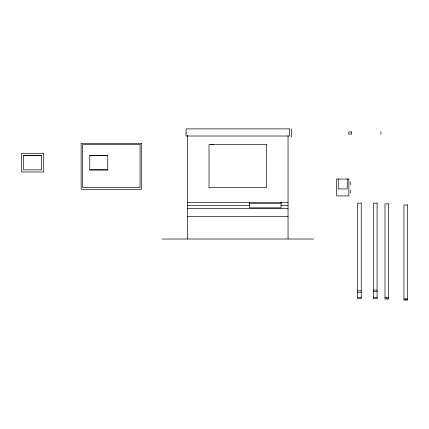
<?xml version="1.0" encoding="UTF-8"?>
<svg xmlns="http://www.w3.org/2000/svg" width="429" height="429" viewBox="0 0 429 429"><rect width="100%" height="100%" fill="white"/><g stroke="black" fill="none" stroke-linecap="round" stroke-linejoin="round"><path stroke-width="0.64" d="M386.438 297.983C387.821 298.632 386.738 296.793 385.001 297.957M405.394 299.034L405.754 298.675L406.113 299.034L405.754 299.394L405.394 299.034L403.957 299.034M186.052 133.049L186.401 133.049M210.419 144.546L213.293 144.546M23.606 155.443L41.565 155.443L41.565 169.83L23.606 169.83L23.606 155.443L41.565 155.464M89.763 155.614L107.722 155.614M89.763 169.83L107.722 169.83M187.489 202.692L288.052 202.692M249.48 203.303L281.086 203.303M187.489 205.566L249.48 205.566M281.086 205.566L288.052 205.566M187.489 208.44L288.052 208.44M187.489 216.414L288.052 216.414M161.867 239.017L313.679 239.017M373.546 290.09L377.107 290.09M357.647 290.814L361.239 290.814M373.546 291.522L377.107 291.522M357.647 292.246L361.239 292.246M357.647 297.276L361.239 297.276M373.514 297.276L377.107 297.276M387.156 297.957L388.594 297.957M406.113 299.034L407.55 299.034M380.92 131.714L380.92 134.379M350.289 181.81L350.289 184.668M350.289 190.149L350.289 193.088M347.217 179.027L347.217 188.937L338.24 188.937L338.24 179.027M291.355 128.898L291.355 137.194M288.052 135.591L288.052 239.017M281.086 202.038L281.086 207.829L249.48 207.829L249.48 202.038M187.489 135.591L187.489 239.017M187.441 135.661L187.441 136.02M289.489 128.888L186.052 128.888L186.052 136.02L289.489 136.02L289.489 128.888M351.662 131.944L348.788 131.944L348.788 134.148L351.662 134.154L351.662 131.95M141.479 143.345L81.14 143.345L81.14 189.318L141.479 189.318L141.479 143.345M140.042 144.578L82.577 144.578L82.577 187.677L140.042 187.677L140.042 144.578M266.484 144.578L209.02 144.578L209.02 187.677L266.484 187.677L266.484 144.578M43.715 153.287L21.45 153.287L21.45 171.965L43.715 171.965L43.715 153.287M107.722 155.443L89.763 155.443L89.763 169.981L107.722 169.981L107.722 155.443M348.852 179.027L336.636 179.027L336.636 195.908L348.852 195.908L348.852 179.027M361.239 203.18L357.647 203.18L357.647 298.713L361.239 298.713L361.239 203.18M377.107 203.18L373.514 203.18L373.514 298.713L377.107 298.713L377.107 203.18M388.594 203.861L385.001 203.861L385.001 299.034L388.594 299.034L388.594 203.861M407.55 204.933L403.957 204.933L403.957 300.112L407.55 300.112L407.55 204.933"/></g></svg>
